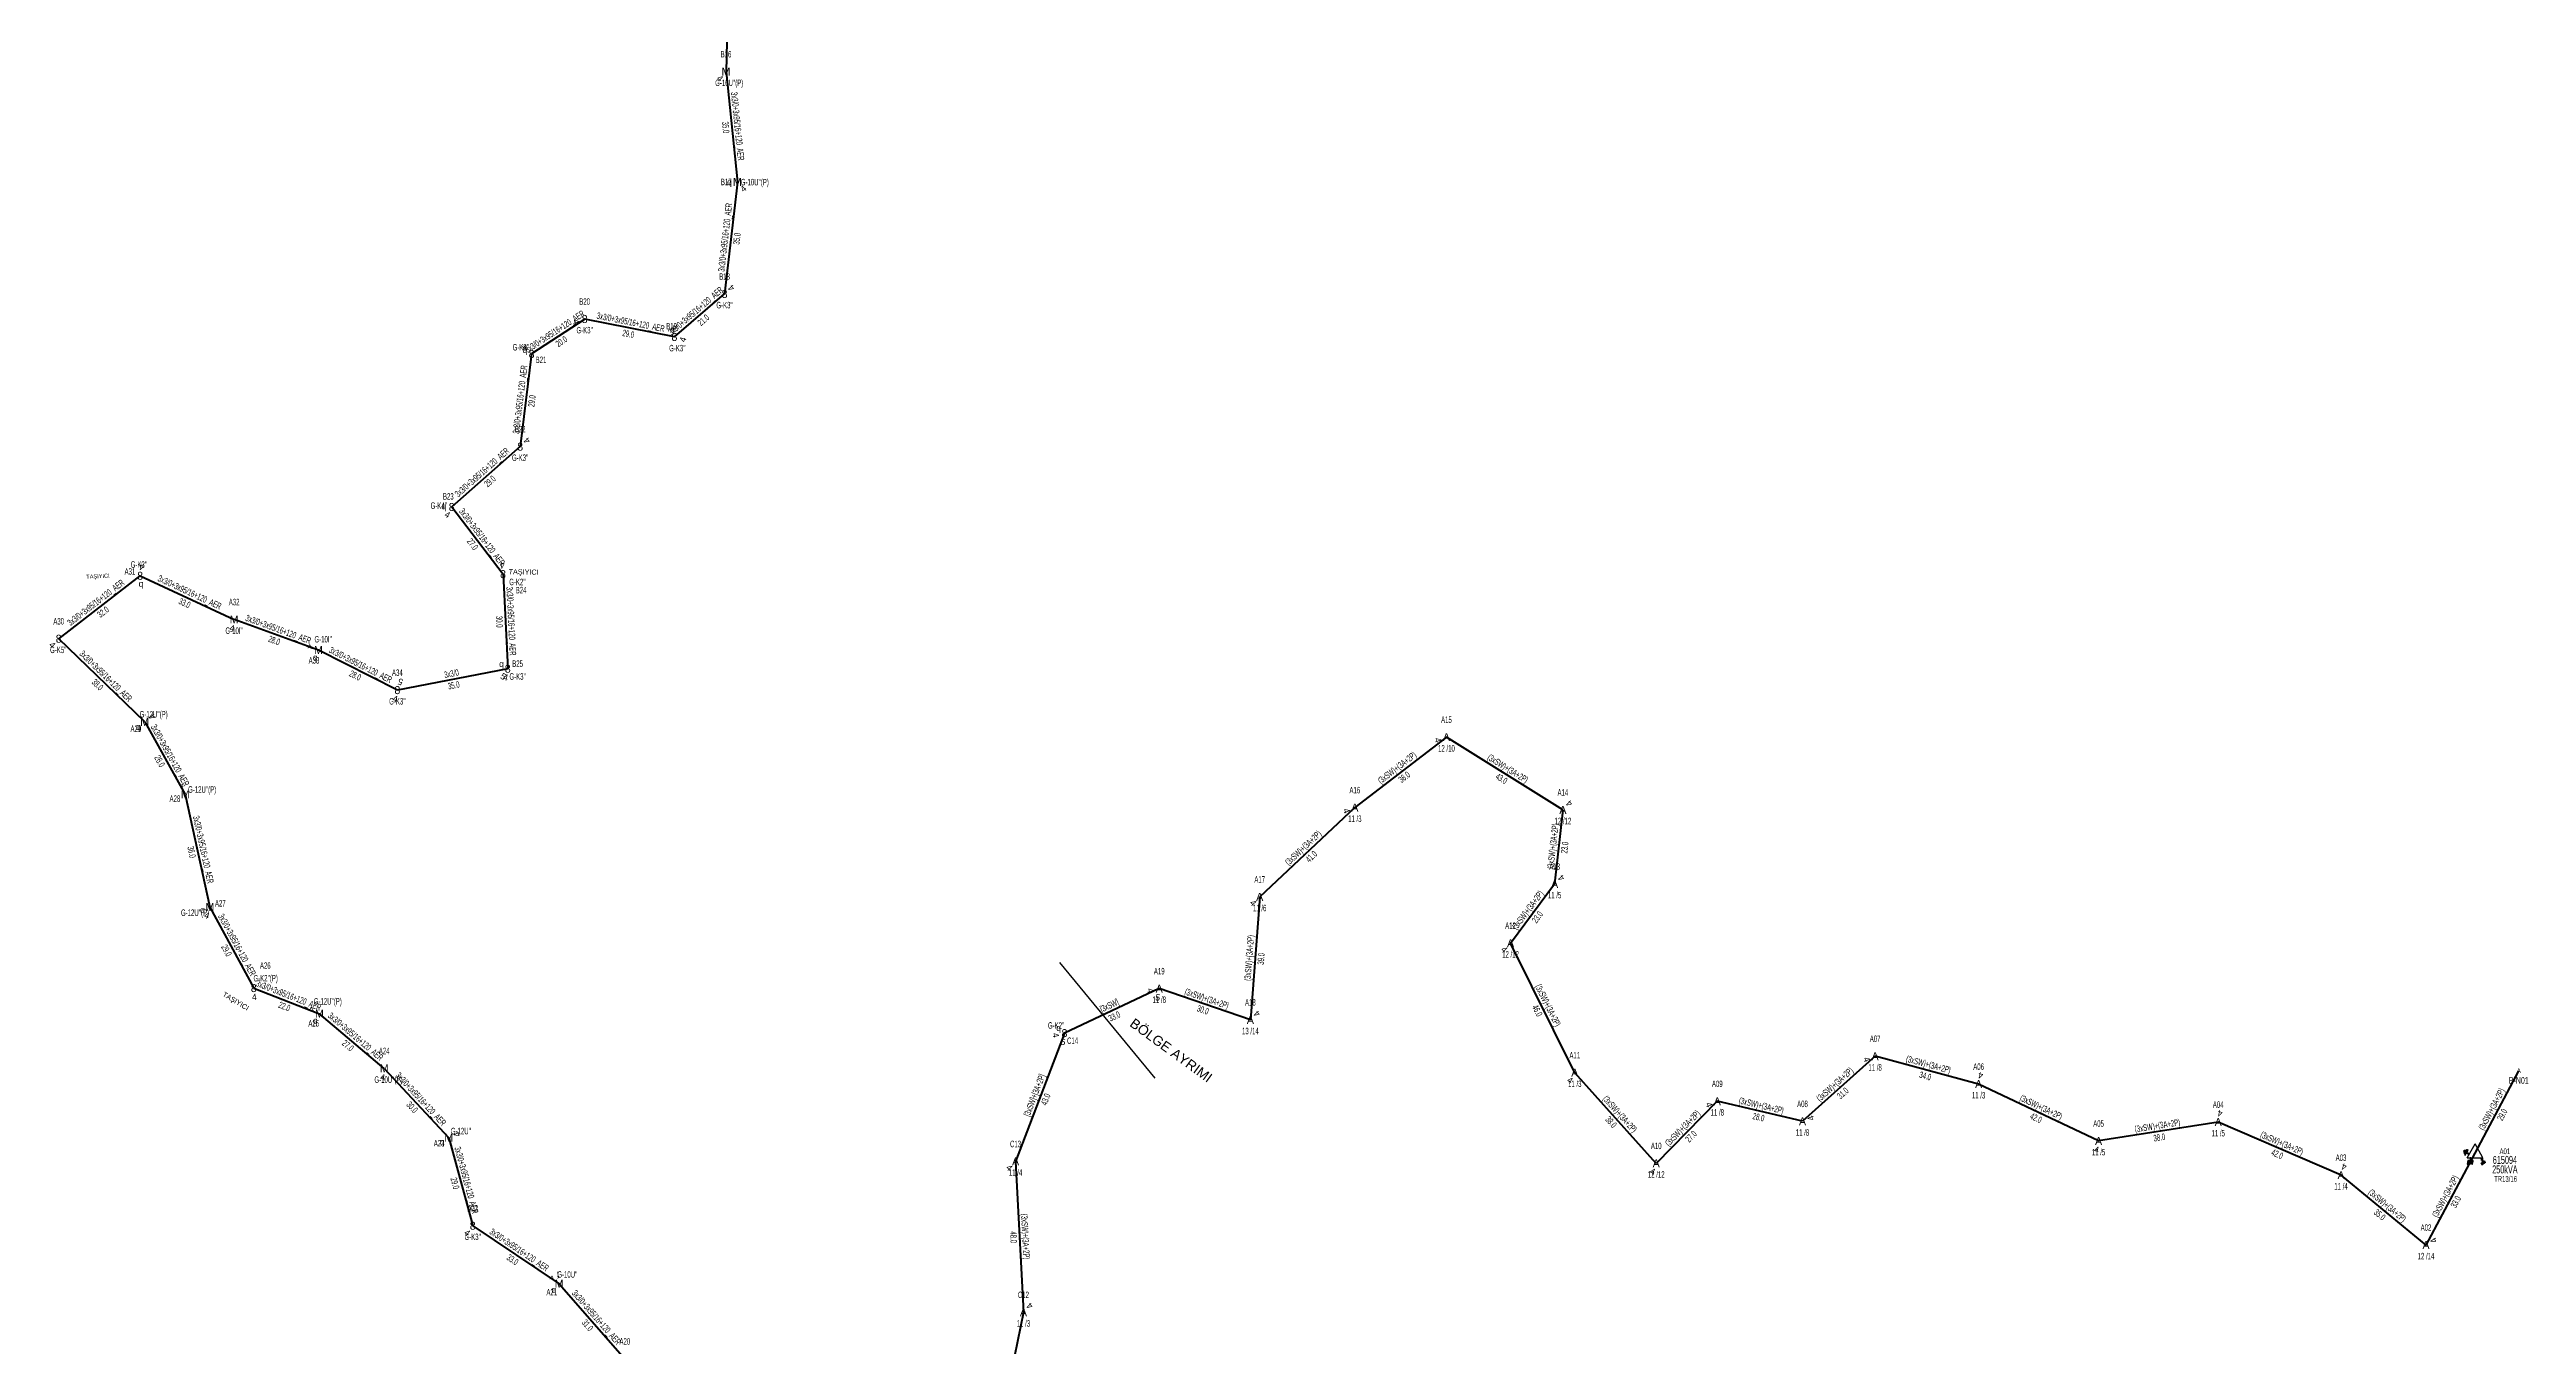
# Model space of a CAD drawing. Header units: millimetres. Extents: x 433713 to 438874, y 4028328 to 4034517.
# Drawn here: x 436860 to 437640, y 4030618 to 4031027 of the extents above; entities that cross this region are included whole.
import ezdxf
from ezdxf.enums import TextEntityAlignment as Align

# ---------------------------------------------------------------- set-up
doc = ezdxf.new("R2010")
doc.units = ezdxf.units.MM
for name, color, linetype, lineweight in [('DIREK_OG_MEVCUT', 16, 'Continuous', 25), ('DIREK_OG_YENI', 10, 'Continuous', 25), ('HAT_OG_HAVAI_BYSK', 1, 'Continuous', 70), ('HAT_OG_HAVAI_MEVCUT', 48, 'Continuous', 70), ('HAT_OG_HAVAI_YENI', 1, 'Continuous', 70), ('KULLANICI', 1, 'Continuous', 25), ('NODE_OG_MEVCUT', 5, 'Continuous', 25), ('TRAFO_MEVCUT', 5, 'Continuous', 30), ('TRAFO_TADILAT_BYSK', 5, 'Continuous', 30)]:
    doc.layers.add(name, color=color, linetype=linetype, lineweight=lineweight)
doc.layers.add('GER_DUS_NOD_ISIM', color=5, linetype='Continuous')
doc.styles.add('Direk', font='B_CAD')
doc.styles.get("Standard").update_dxf_attribs({"font": 'Arial'})

# ---------------------------------------------------------------- blocks, each defined once
blk = doc.blocks.new('MEV_DIREK')
h = blk.add_hatch(color=32)
h.paths.add_polyline_path([(-2.14, 0.97), (-2.35, 1.09), (-3.31, -0.55), (-3.09, -0.67), (-2.67, 0.06), (-1.89, -0.39), (-1.79, -0.22), (-2.56, 0.23)])
h.paths.add_polyline_path([(-3.46, -0.17), (-3.33, -0.25), (-2.61, 0.99), (-2.74, 1.06)])
h.paths.add_polyline_path([(-3.54, 0.29), (-3.41, 0.22), (-3.05, 0.82), (-3.18, 0.9)])
h.paths.add_polyline_path([(-3.58, 0.81), (-3.66, 0.68), (-3.53, 0.61), (-3.45, 0.74)])
h.paths.add_polyline_path([(-1.51, -2.34), (-2.26, -2.33), (-2.52, -3.47), (-2.42, -3.47), (-2.21, -2.53), (-1.91, -2.54), (-2.12, -3.47), (-2.02, -3.47), (-1.81, -2.54), (-1.51, -2.54), (-1.72, -3.47), (-1.62, -3.48), (-1.41, -2.54), (-1.11, -2.54), (-1.32, -3.48), (-1.22, -3.48), (-1.01, -2.54), (-0.71, -2.55), (-0.92, -3.48), (-0.82, -3.48), (-0.56, -2.35), (-1.31, -2.34), (-1.31, -1.44), (-1.51, -1.44)])
at = {"layer": 'TRAFO_MEVCUT'}
for points in [[(2.35, -1.57), (2.12, -1.92), (2.08, -1.44), (1.94, -1.44), (2.01, -2.32), (2.25, -1.96), (2.31, -2.67), (2.1, -2.67), (2.39, -2.87), (2.4, -2.86), (2.64, -2.49), (2.45, -2.63)], [(2.35, -1.57), (2.12, -1.92), (2.08, -1.44), (1.94, -1.44), (2.01, -2.32), (2.25, -1.96), (2.31, -2.67), (2.1, -2.67), (2.39, -2.87), (1.98, -3.19), (2.2, -3.79), (2.26, -3.74), (2.08, -3.26), (2.26, -3.13), (2.44, -3.6), (2.49, -3.56), (2.32, -3.08), (2.49, -2.94), (2.67, -3.42), (2.73, -3.38), (2.55, -2.9), (2.73, -2.76), (2.91, -3.24), (2.97, -3.2), (2.79, -2.72), (2.97, -2.58), (3.15, -3.06), (3.21, -3.01), (2.98, -2.42), (2.4, -2.86), (2.64, -2.49), (2.45, -2.63)], [(2.97, -2.58), (3.15, -3.06), (3.21, -3.01), (2.98, -2.42), (2.4, -2.86), (2.64, -2.49), (2.45, -2.63), (2.35, -1.57), (2.12, -1.92), (2.08, -1.44), (1.94, -1.44), (2.01, -2.32), (2.25, -1.96), (2.31, -2.67), (2.1, -2.67), (2.39, -2.87), (1.98, -3.19), (2.2, -3.79), (2.26, -3.74), (2.08, -3.26), (2.26, -3.13), (2.44, -3.6), (2.49, -3.56), (2.32, -3.08), (2.49, -2.94), (2.67, -3.42), (2.73, -3.38), (2.55, -2.9), (2.73, -2.76), (2.91, -3.24), (2.97, -3.2), (2.79, -2.72)]]:
    blk.add_hatch(color=32, dxfattribs=at).paths.add_polyline_path(points)
at = {"layer": 'TRAFO_MEVCUT', "linetype": 'Continuous'}
for p, q in [((-2.5, -1.44), (0, 2.89)), ((2.5, -1.44), (0, 2.89)), ((-2.5, -1.44), (2.5, -1.44))]:
    blk.add_line(p, q, dxfattribs=at)
at = {"layer": 'TRAFO_MEVCUT', "color": 32, "flags": 128}
blk.add_lwpolyline([(1.94, -1.44), (2.08, -1.44), (2.12, -1.92), (2.35, -1.57), (2.45, -2.63), (2.64, -2.49), (2.4, -2.86), (2.98, -2.42), (3.21, -3.01), (3.15, -3.06), (2.97, -2.58), (2.79, -2.72), (2.97, -3.2), (2.91, -3.24), (2.73, -2.76), (2.55, -2.9), (2.73, -3.38), (2.67, -3.42), (2.49, -2.94), (2.32, -3.08), (2.49, -3.56), (2.44, -3.6), (2.26, -3.13), (2.08, -3.26), (2.26, -3.74), (2.2, -3.79), (1.98, -3.19), (2.39, -2.87), (2.1, -2.67), (2.31, -2.67), (2.25, -1.96), (2.01, -2.32), (1.94, -1.44)], dxfattribs=at)
at = {"layer": 'TRAFO_TADILAT_BYSK', "color": 32, "flags": 128}
for points in [[(-3.53, 0.61), (-3.45, 0.74), (-3.58, 0.81), (-3.66, 0.68), (-3.53, 0.61)], [(-3.41, 0.22), (-3.05, 0.82), (-3.18, 0.9), (-3.54, 0.29), (-3.41, 0.22)], [(-3.33, -0.25), (-2.61, 0.99), (-2.74, 1.06), (-3.46, -0.17), (-3.33, -0.25)], [(-1.79, -0.22), (-2.56, 0.23), (-2.14, 0.97), (-2.35, 1.09), (-3.31, -0.55), (-3.09, -0.67), (-2.67, 0.06), (-1.89, -0.39), (-1.79, -0.22)], [(-1.31, -1.44), (-1.51, -1.44), (-1.51, -2.34), (-2.26, -2.33), (-2.52, -3.47), (-2.42, -3.47), (-2.21, -2.53), (-1.91, -2.54), (-2.12, -3.47), (-2.02, -3.47), (-1.81, -2.54), (-1.51, -2.54), (-1.72, -3.47), (-1.62, -3.48), (-1.41, -2.54), (-1.11, -2.54), (-1.32, -3.48), (-1.22, -3.48), (-1.01, -2.54), (-0.71, -2.55), (-0.92, -3.48), (-0.82, -3.48), (-0.56, -2.35), (-1.31, -2.34), (-1.31, -1.44)]]:
    blk.add_lwpolyline(points, dxfattribs=at)

msp = doc.modelspace()

# ---------------------------------------------------------------- linework, layer by layer
at = {"layer": 'HAT_OG_HAVAI_BYSK'}
for p, q in [((437209.532962, 4030730.857382), (437179.677, 4030716.841)), ((437179.677, 4030716.841), (437164.285321, 4030676.452584))]:
    msp.add_line(p, q, dxfattribs=at)
at = {"layer": 'HAT_OG_HAVAI_MEVCUT'}
for p, q in [((437299.973432, 4030810.023784), (437271.118958, 4030787.863374)), ((437336.644012, 4030787.131795), (437299.973432, 4030810.023784)), ((437271.118958, 4030787.863374), (437241.168417, 4030759.746366)), ((437336.644012, 4030787.131795), (437334.040184, 4030763.805834)), ((437320.148995, 4030745.156639), (437334.040184, 4030763.805834)), ((437241.168417, 4030759.746366), (437238.228444, 4030721.024073)), ((437340.383652, 4030704.390454), (437320.148995, 4030745.156639)), ((437238.228444, 4030721.024073), (437209.532962, 4030730.857382)), ((437434.959022, 4030709.574605), (437412.101715, 4030689.077685)), ((437467.558501, 4030700.794488), (437434.959022, 4030709.574605)), ((437366.029251, 4030675.852778), (437340.383652, 4030704.390454)), ((437505.335481, 4030682.886215), (437467.558501, 4030700.794488)), ((437623.882603, 4030679.077945), (437637.666461, 4030705.013247)), ((437385.266643, 4030695.390839), (437366.029251, 4030675.852778)), ((437412.101715, 4030689.077685), (437385.266643, 4030695.390839)), ((437543.000691, 4030688.840748), (437505.335481, 4030682.886215)), ((437581.680859, 4030672.124348), (437543.000691, 4030688.840748)), ((437164.285321, 4030676.452584), (437166.764873, 4030628.954424)), ((437608.442996, 4030650.139058), (437623.882603, 4030679.077945)), ((437608.442996, 4030650.139058), (437581.680859, 4030672.124348)), ((437166.764873, 4030628.954424), (437157.521586, 4030584.203055))]:
    msp.add_line(p, q, dxfattribs=at)
at = {"layer": 'HAT_OG_HAVAI_YENI'}
for p, q in [((437074.089117, 4031057.648174), (437073.10291, 4031019.548067)), ((437073.10291, 4031019.548067), (437076.680357, 4030984.810209)), ((437076.680357, 4030984.810209), (437072.650091, 4030949.553747)), ((437056.854795, 4030936.038842), (437072.650091, 4030949.553747)), ((437028.593269, 4030941.667325), (437011.883645, 4030930.681931)), ((437056.854795, 4030936.038842), (437028.593269, 4030941.667325)), ((437011.883645, 4030930.681931), (437008.279176, 4030901.50428)), ((437008.279176, 4030901.50428), (436986.725688, 4030882.511437)), ((436986.725688, 4030882.511437), (437002.88, 4030861.347)), ((436862.958849, 4030841.018008), (436888.613, 4030860.842)), ((436888.613, 4030860.842), (436918.204, 4030847.066)), ((437002.88, 4030861.347), (437004.365604, 4030831.57033)), ((436890.036, 4030814.809), (436862.958849, 4030841.018008)), ((436944.754, 4030837.43), (436918.204, 4030847.066)), ((436969.609648, 4030824.835567), (436944.754, 4030837.43)), ((437004.365604, 4030831.57033), (436969.609648, 4030824.835567)), ((436890.036, 4030814.809), (436902.79, 4030791.98)), ((436902.79, 4030791.98), (436910.578, 4030756.516)), ((436910.578, 4030756.516), (436924.379, 4030731.024)), ((436924.379, 4030731.024), (436945.055, 4030722.966)), ((436965.46, 4030705.721), (436945.055, 4030722.966)), ((436965.46, 4030705.721), (436985.815, 4030683.901)), ((436985.815, 4030683.901), (436993.334726, 4030656.215234)), ((436993.334726, 4030656.215234), (437020.547178, 4030637.938523)), ((437020.547178, 4030637.938523), (437041.253, 4030614.292))]:
    msp.add_line(p, q, dxfattribs=at)
at = {"layer": 'KULLANICI', "flags": 128}
msp.add_lwpolyline([(437178.096393, 4030739.135742), (437208.13357, 4030702.676822)], dxfattribs=at)

# ---------------------------------------------------------------- block references
at = {"layer": 'TRAFO_MEVCUT'}
msp.add_blockref('MEV_DIREK', (437623.882603, 4030679.077945), dxfattribs=at)

# ---------------------------------------------------------------- texts
at = {"layer": 'DIREK_OG_MEVCUT', "width": 0.53}
for s, p in [('A15', (437299.973432, 4030815.523784)), ('12 /10', (437299.973432, 4030806.523784)), ('A16', (437271.118958, 4030793.363374)), ('A14', (437336.644012, 4030792.631795)), ('11 /3', (437271.118958, 4030784.363374)), ('12 /12', (437336.644012, 4030783.631795)), ('A13', (437334.040184, 4030769.305834)), ('A17', (437241.168417, 4030765.246366)), ('11 /6', (437241.168417, 4030756.246366)), ('11 /5', (437334.040184, 4030760.305834)), ('A12', (437320.148995, 4030750.656639)), ('12 /12', (437320.148995, 4030741.656639)), ('A19', (437209.532962, 4030736.357382)), ('11 /8', (437209.532962, 4030727.357382)), ('A18', (437238.228444, 4030726.524073)), ('13 /14', (437238.228444, 4030717.524073)), ('A07', (437434.959022, 4030715.074605)), ('A11', (437340.383652, 4030709.890454)), ('11 /8', (437434.959022, 4030706.074605)), ('A06', (437467.558501, 4030706.294488)), ('11 /3', (437340.383652, 4030700.890454)), ('A09', (437385.266643, 4030700.890839)), ('11 /8', (437385.266643, 4030691.890839)), ('A08', (437412.101715, 4030694.577685)), ('11 /3', (437467.558501, 4030697.294488)), ('A04', (437543.000691, 4030694.340748)), ('11 /8', (437412.101715, 4030685.577685)), ('A05', (437505.335481, 4030688.386215)), ('11 /5', (437543.000691, 4030685.340748)), ('C13', (437164.285321, 4030681.952584)), ('A10', (437366.029251, 4030681.352778)), ('11 /5', (437505.335481, 4030679.386215)), ('A03', (437581.680859, 4030677.624348)), ('11 /4', (437164.285321, 4030672.952584)), ('12 /12', (437366.029251, 4030672.352778)), ('11 /4', (437581.680859, 4030668.624348)), ('A02', (437608.442996, 4030655.639058)), ('12 /14', (437608.442996, 4030646.639058)), ('C12', (437166.764873, 4030634.454424)), ('11 /3', (437166.764873, 4030625.454424))]:
    msp.add_text(s, height=2.05, dxfattribs=at).set_placement(p, align=Align.MIDDLE_CENTER)
at = {"layer": 'DIREK_OG_MEVCUT', "color": 32, "style": 'Direk'}
for s, rotation, p in [('4', 288.762241, (437297.32222, 4030809.123187)), ('4', 291.59572, (437268.515507, 4030786.83282)), ('4', 495.000001, (437338.623911, 4030789.111694)), ('4', 491.815282, (437336.127018, 4030765.672682)), ('4', 312.829088, (437239.114939, 4030757.842888)), ('4', 315.000001, (437318.169096, 4030743.17674)), ('4', 282.574249, (437206.800121, 4030730.247809)), ('5', 350.542273, (437209.072867, 4030728.095442)), ('4', 492.829088, (437240.281921, 4030722.927552)), ('4', 290.941828, (437432.343979, 4030708.57383)), ('4', 328.198957, (437338.908133, 4030702.010782)), ('4', 527.318297, (437468.173198, 4030703.526181)), ('4', 292.722136, (437382.683954, 4030694.309305)), ('4', 528.31373, (437543.567839, 4030691.582708)), ('4', 470.941828, (437414.716758, 4030690.078461)), ('4', 347.318297, (437504.720784, 4030680.154522)), ('4', 520.298325, (437582.624803, 4030674.760438)), ('4', 315.000001, (437162.305422, 4030674.472685)), ('4', 335.972345, (437364.889154, 4030673.2954)), ('4', 480.959493, (437610.844083, 4030651.579468)), ('4', 495.000001, (437168.744772, 4030630.934323))]:
    msp.add_text(s, height=2, rotation=rotation, dxfattribs=at).set_placement(p, align=Align.MIDDLE_CENTER)
at = {"layer": 'DIREK_OG_MEVCUT', "style": 'Direk'}
for p in [(437299.973432, 4030810.023784), (437271.118958, 4030787.863374), (437336.644012, 4030787.131795), (437334.040184, 4030763.805834), (437241.168417, 4030759.746366), (437320.148995, 4030745.156639), (437209.532962, 4030730.857382), (437238.228444, 4030721.024073), (437434.959022, 4030709.574605), (437340.383652, 4030704.390454), (437467.558501, 4030700.794488), (437385.266643, 4030695.390839), (437412.101715, 4030689.077685), (437505.335481, 4030682.886215), (437543.000691, 4030688.840748), (437164.285321, 4030676.452584), (437366.029251, 4030675.852778), (437581.680859, 4030672.124348), (437608.442996, 4030650.139058), (437166.764873, 4030628.954424)]:
    msp.add_text('A', height=2.5, dxfattribs=at).set_placement(p, align=Align.MIDDLE_CENTER)
at = {"layer": 'DIREK_OG_YENI', "width": 0.53}
for s, p in [('B16', (437073.10291, 4031025.048067)), ("G-10U''(P)", (437074.114625, 4031016.048067)), ('B17', (437073.180412, 4030984.829803)), ("G-10U''(P)", (437082.168993, 4030984.779482)), ('B18', (437072.650091, 4030955.053747)), ('B20', (437028.593269, 4030947.167325)), ("G-K3''", (437072.650091, 4030946.053747)), ("G-K3''", (437008.487392, 4030932.792636)), ("G-K3''", (437028.593269, 4030938.167325)), ('B19', (437055.969959, 4030939.425147)), ("G-K3''", (437057.777159, 4030932.508917)), ('B21', (437014.856332, 4030928.834464)), ('B22', (437008.279176, 4030907.00428)), ("G-K3''", (437008.279176, 4030898.00428)), ('B23', (436985.651199, 4030885.842424)), ("G-K4''", (436982.661056, 4030882.912103)), ('A31', (436885.390518, 4030862.207873)), ("G-K3''", (436888.217751, 4030864.385119)), ("G-K2''", (437007.416507, 4030858.886616)), ('B24', (437008.582137, 4030856.324825)), ('A30', (436862.958849, 4030846.518008)), ('A32', (436918.204, 4030852.566)), ("G-10I''", (436918.204, 4030843.566)), ("G-10I''", (436946.244268, 4030840.872221)), ("G-K5''", (436862.832088, 4030837.518008)), ('A33', (436943.363444, 4030834.218092)), ('B25', (437007.473429, 4030833.18012)), ('A34', (436969.609648, 4030830.335567)), ("G-K3''", (437007.484011, 4030829.126152)), ("G-12U''(P)", (436892.870146, 4030817.24793)), ("G-K3''", (436969.609648, 4030821.335567)), ('A29', (436887.261573, 4030812.675328)), ("G-12U''(P)", (436908.13322, 4030793.550416)), ('A28', (436899.547142, 4030790.663234)), ("G-12U''(P)", (436905.886068, 4030754.770341)), ('A27', (436913.858317, 4030757.73646)), ('A26', (436928.015344, 4030738.123153)), ("G-K2''(P)", (436928.137767, 4030734.146847)), ("G-12U''(P)", (436947.701384, 4030726.847842)), ('A25', (436943.265634, 4030719.957982)), ("G-K2''", (437177.062763, 4030719.266599)), ('C14', (437182.24271, 4030714.460426)), ('A24', (436965.46, 4030711.221)), ("G-10U''(P)", (436966.808925, 4030702.221)), ("G-12U''", (436989.612801, 4030686.015093)), ('A23', (436982.756887, 4030682.198664)), ('A22', (436993.334726, 4030661.715234)), ("G-K3''", (436993.334726, 4030652.715234)), ("G-10U''", (437023.134623, 4030640.879603)), ('A21', (437018.235336, 4030635.310713)), ('A20', (437041.253, 4030619.792))]:
    msp.add_text(s, height=2.05, dxfattribs=at).set_placement(p, align=Align.MIDDLE_CENTER)
at = {"layer": 'DIREK_OG_YENI', "style": 'Direk'}
for s, p in [('M', (437073.10291, 4031019.548067)), ('M', (437076.680357, 4030984.810209)), ('8', (437072.650091, 4030949.553747)), ('8', (437028.593269, 4030941.667325)), ('8', (437056.854795, 4030936.038842)), ('8', (437011.883645, 4030930.681931)), ('8', (437008.279176, 4030901.50428)), ('8', (436986.725688, 4030882.511437)), ('8', (436888.613, 4030860.842)), ('8', (437002.88, 4030861.347)), ('M', (436918.204, 4030847.066)), ('8', (436862.958849, 4030841.018008)), ('M', (436944.754, 4030837.43)), ('8', (437004.365604, 4030831.57033)), ('8', (436969.609648, 4030824.835567)), ('M', (436890.036, 4030814.809)), ('M', (436902.79, 4030791.98)), ('M', (436910.578, 4030756.516)), ('8', (436924.379, 4030731.024)), ('M', (436945.055, 4030722.966)), ('8', (437179.677, 4030716.841)), ('M', (436965.46, 4030705.721)), ('M', (436985.815, 4030683.901)), ('8', (436993.334726, 4030656.215234)), ('M', (437020.547178, 4030637.938523))]:
    msp.add_text(s, height=2.5, dxfattribs=at).set_placement(p, align=Align.MIDDLE_CENTER)
at = {"layer": 'DIREK_OG_YENI', "color": 32, "style": 'Direk'}
for s, rotation, p in [('4', 317.939915, (437071.227163, 4031017.469227)), ('4', 401.578955, (437078.538581, 4030982.715692)), ('4', 491.739334, (437074.739399, 4030951.417827)), ('4', 286.661044, (437025.91082, 4030940.864539)), ('4', 225.730972, (437009.878649, 4030932.63641)), ('4', 432.597558, (437059.526633, 4030935.201413)), ('4', 491.478816, (437010.376938, 4030903.35884)), ('4', 330.861984, (436985.362326, 4030880.065779)), ('4', 530.700535, (436889.065465, 4030863.6052)), ('4', 544.440176, (437002.663229, 4030864.138596)), ('4', 313.9629, (436860.943438, 4030839.074269)), ('4', 347.517907, (436917.598823, 4030844.332182)), ('4', 248.32132, (436942.152044, 4030838.464323)), ('5', 159.846398, (436970.574354, 4030827.46413)), ('5', -29.880279, (437002.970674, 4030829.142539)), ('4', 346.438719, (437003.709046, 4030828.848395)), ('4', 484.952363, (436892.33096, 4030816.413107)), ('4', 346.564265, (436968.959055, 4030822.1122)), ('4', 202.784758, (436901.705643, 4030794.561505)), ('4', 339.419235, (436909.593723, 4030753.894703)), ('4', 363.56913, (436924.553308, 4030728.229431)), ('4', 242.212103, (436942.577897, 4030724.271359)), ('4', 283.141063, (437176.950323, 4030716.204422)), ('5', -8.853983, (437179.246033, 4030714.074365)), ('4', 350.437335, (436964.994847, 4030702.959907)), ('4', 472.149274, (436988.408373, 4030684.956659)), ('4', 322.597756, (436991.633987, 4030653.99094)), ('4', 232.386731, (437018.329163, 4030639.647444)), ('f', 187.38673, (437020.187193, 4030640.715286))]:
    msp.add_text(s, height=2, rotation=rotation, dxfattribs=at).set_placement(p, align=Align.MIDDLE_CENTER)
at = {"layer": 'DIREK_OG_YENI', "color": 4, "style": 'Direk'}
for p in [(437074.180396, 4030984.824205), (437056.222769, 4030938.457631), (437009.760298, 4030932.00155), (436984.237746, 4030882.756683), (436888.890166, 4030858.357412), (436943.760745, 4030835.13578), (437002.397971, 4030833.112543), (436888.054266, 4030813.284949), (436908.234917, 4030755.644243), (436943.776882, 4030720.817416), (437177.84435, 4030718.54141), (436983.630634, 4030682.685046), (437018.895862, 4030636.061516)]:
    msp.add_text('q', height=2, dxfattribs=at).set_placement(p, align=Align.MIDDLE_CENTER)
at = {"layer": 'GER_DUS_NOD_ISIM', "width": 0.6}
msp.add_text('B-N01', height=2.1, dxfattribs=at).set_placement((437637.666461, 4030703.013247), align=Align.TOP_CENTER)
at = {"layer": 'HAT_OG_HAVAI_BYSK', "lineweight": 30, "width": 0.53}
for s, rotation, p in [('[3xSW]', 25.148736, (437194.243524, 4030724.618431)), ('[3xSW]+[3A+2P]', 69.138987, (437171.186648, 4030696.949293))]:
    msp.add_text(s, height=2.05, rotation=rotation, dxfattribs=at).set_placement(p, align=Align.CENTER)
for s, rotation, p in [('33.0', 25.148736, (437194.965973, 4030723.079578)), ('43.0', 69.138987, (437172.775208, 4030696.343919))]:
    msp.add_text(s, height=2.05, rotation=rotation, dxfattribs=at).set_placement(p, align=Align.TOP_CENTER)
at = {"layer": 'HAT_OG_HAVAI_MEVCUT', "lineweight": 30, "width": 0.53}
for rotation, p in [(37.52448, (437285.028459, 4030799.617708)), (328.025101, (437318.758837, 4030799.298828)), (43.191437, (437255.561915, 4030774.424581)), (443.630561, (437334.497344, 4030775.563112)), (413.318754, (437326.412914, 4030754.988995)), (85.658174, (437238.85087, 4030740.449571)), (341.084544, (437224.15625, 4030726.744826)), (296.397911, (437331.027692, 4030725.151459)), (344.926047, (437451.479817, 4030706.005299)), (41.883654, (437422.962891, 4030699.958972)), (311.944688, (437353.838673, 4030690.689767)), (45.44427, (437375.042264, 4030686.218171)), (346.761463, (437398.878834, 4030693.061674)), (334.636591, (437486.811096, 4030692.608419)), (422.010655, (437630.023952, 4030692.444507)), (8.983602, (437524.035357, 4030686.703055)), (336.627458, (437562.677977, 4030681.262801)), (61.918984, (437615.412859, 4030665.008613)), (320.596647, (437595.601487, 4030661.788495)), (272.988306, (437166.373942, 4030652.747816))]:
    msp.add_text('(3xSW)+(3A+2P)', height=2.05, rotation=rotation, dxfattribs=at).set_placement(p, align=Align.CENTER)
for s, rotation, p in [('36.0', 37.52448, (437286.06393, 4030798.26945)), ('43.0', 328.025101, (437317.858606, 4030797.856751)), ('41.0', 43.191437, (437256.72546, 4030773.18516)), ('23.0', 443.630561, (437336.186851, 4030775.374516)), ('23.0', 413.318754, (437327.776265, 4030753.973478)), ('39.0', 85.658174, (437240.545991, 4030740.320869)), ('30.0', 341.084544, (437223.605156, 4030725.136629)), ('46.0', 296.397911, (437329.504955, 4030724.395635)), ('31.0', 41.883654, (437424.097846, 4030698.693318)), ('34.0', 344.926047, (437451.037706, 4030704.363794)), ('28.0', 346.761463, (437398.489524, 4030691.406851)), ('42.0', 334.636591, (437486.082887, 4030691.072284)), ('29.0', 422.010655, (437631.525112, 4030691.646685)), ('38.0', 311.944688, (437352.57423, 4030689.553465)), ('27.0', 45.44427, (437376.25363, 4030685.025446)), ('38.0', 8.983602, (437524.300815, 4030685.023908)), ('42.0', 336.627458, (437562.003573, 4030679.702295)), ('35.0', 320.596647, (437594.522368, 4030660.474911)), ('33.0', 61.918984, (437616.91274, 4030664.20839)), ('48.0', 272.988306, (437164.676253, 4030652.659192))]:
    msp.add_text(s, height=2.05, rotation=rotation, dxfattribs=at).set_placement(p, align=Align.TOP_CENTER)
at = {"layer": 'HAT_OG_HAVAI_YENI', "lineweight": 30, "width": 0.53}
for s, rotation, p in [('35.0', 275.879827, (437074.046105, 4031002.092062, 218538.340179)), ('35.0', 443.478665, (437075.509724, 4030967.085441, 218536.325046)), ('21.0', 40.55124, (437065.305052, 4030942.150443, 218536.325046)), ('20.0', 393.322085, (437020.705401, 4030935.464372, 218505.941823)), ('29.0', 348.736513, (437042.558009, 4030938.019455, 218514.296635)), ('29.0', 442.95763, (437010.924998, 4030915.988893, 218504.139588)), ('29.0', 401.386366, (436998.064395, 4030891.37013, 218493.362844)), ('27.0', 307.354302, (436994.127365, 4030871.413501, 218501.440185)), ('32.0', 37.694701, (436876.30566, 4030850.257416)), ('33.0', 335.036419, (436903.049734, 4030853.183359)), ('30.0', 272.855494, (437002.774043, 4030846.416334, 218502.182802)), ('28.0', 340.052027, (436931.189052, 4030841.44904)), ('38.0', 315.93401, (436875.90642, 4030827.302878, 218431.479424)), ('28.0', 333.129284, (436956.797591, 4030830.374379, 218472.376949)), ('35.0', 370.966461, (436987.149325, 4030827.368471, 218484.804824)), ('26.0', 299.19031, (436895.671038, 4030802.980282, 218451.394934)), ('36.0', 282.385719, (436905.853783, 4030774.065682, 218455.289)), ('29.0', 298.430273, (436916.73108, 4030743.365092, 218462.189568)), ('22.0', 338.708499, (436934.408572, 4030726.202669)), ('27.0', 319.797607, (436954.708983, 4030713.694181)), ('30.0', 313.010561, (436975.015956, 4030694.231187, 218492.9075)), ('29.0', 285.19551, (436988.754582, 4030669.835321, 218496.667363)), ('33.0', 326.113489, (437006.467035, 4030646.371257, 218510.273589)), ('31.0', 311.206454, (437030.26066, 4030625.555148, 218520.626561))]:
    msp.add_text(s, height=2.05, rotation=rotation, dxfattribs=at).set_placement(p, align=Align.TOP_CENTER)
for s, rotation, p in [('3x3/0+3x95/16+120_AER', 275.879827, (437075.737161, 4031002.266214, 218538.340179)), ('3x3/0+3x95/16+120_AER', 443.478665, (437073.820724, 4030967.278515, 218536.325046)), ('3x3/0+3x95/16+120_AER', 40.55124, (437064.199835, 4030943.442145, 218536.325046)), ('3x3/0+3x95/16+120_AER', 393.322085, (437019.771514, 4030936.884884, 218505.941823)), ('3x3/0+3x95/16+120_AER', 348.736513, (437042.890055, 4030939.686712, 218514.296635)), ('3x3/0+3x95/16+120_AER', 442.95763, (437009.237823, 4030916.197318, 218504.139588)), ('3x3/0+3x95/16+120_AER', 401.386366, (436996.940469, 4030892.645587, 218493.362844)), ('3x3/0+3x95/16+120_AER', 307.354302, (436995.478693, 4030872.444963, 218501.440185)), ('3x3/0+3x95/16+120_AER', 37.694701, (436875.266189, 4030851.602592)), ('3x3/0+3x95/16+120_AER', 335.036419, (436903.767205, 4030854.724538)), ('3x3/0+3x95/16+120_AER', 340.052027, (436931.769036, 4030843.047045)), ('3x3/0+3x95/16+120_AER', 272.855494, (437004.471932, 4030846.501023, 218502.182802)), ('3x3/0+3x95/16+120_AER', 315.93401, (436877.088747, 4030828.524395, 218431.479424)), ('3x3/0+3x95/16+120_AER', 333.129284, (436957.565955, 4030831.890828, 218472.376949)), ('3x3/0', 370.966461, (436986.825927, 4030829.037426, 218484.804824)), ('3x3/0+3x95/16+120_AER', 299.19031, (436897.155146, 4030803.809392, 218451.394934)), ('3x3/0+3x95/16+120_AER', 282.385719, (436907.514217, 4030774.430318, 218455.289)), ('3x3/0+3x95/16+120_AER', 298.430273, (436918.226056, 4030744.174443, 218462.189568)), ('3x3/0+3x95/16+120_AER', 338.708499, (436935.025864, 4030727.786636)), ('3x3/0+3x95/16+120_AER', 319.797607, (436955.806316, 4030714.992589)), ('3x3/0+3x95/16+120_AER', 313.010561, (436976.259044, 4030695.390813, 218492.9075)), ('3x3/0+3x95/16+120_AER', 285.19551, (436990.395145, 4030670.280914, 218496.667363)), ('3x3/0+3x95/16+120_AER', 326.113489, (437007.414869, 4030647.782501, 218510.273589)), ('3x3/0+3x95/16+120_AER', 311.206454, (437031.53964, 4030626.675064, 218520.626561))]:
    msp.add_text(s, height=2.05, rotation=rotation, dxfattribs=at).set_placement(p, align=Align.CENTER)
at = {"layer": 'KULLANICI'}
for s, height, rotation, p in [('TAŞIYICI', 1.2644, 3.1604, (436875.31756, 4030860.714385)), ('TAŞIYICI', 1.6212, 358.8854, (437009.369965, 4030862.051195)), ('BÖLGE AYRIMI', 3.0698, 323.8152, (437213.280032, 4030711.438849))]:
    msp.add_text(s, height=height, rotation=rotation, dxfattribs=at).set_placement(p, align=Align.MIDDLE_CENTER)
msp.add_text('TAŞIYICI', height=1.5803, rotation=328.7363, dxfattribs=at).set_placement((436914.391708, 4030728.634792))
at = {"layer": 'NODE_OG_MEVCUT', "style": 'Direk'}
msp.add_text('A', height=1.4, dxfattribs=at).set_placement((437637.666461, 4030705.013247), align=Align.MIDDLE_CENTER)
at = {"layer": 'TRAFO_MEVCUT', "width": 0.6}
for s, height, p in [('615094', 2.5, (437633.288098, 4030675.69006)), ('A01', 1.8, (437633.265234, 4030678.741323)), ('250kVA', 2.5, (437633.288098, 4030672.69006))]:
    msp.add_text(s, height=height, dxfattribs=at).set_placement(p, align=Align.CENTER)
msp.add_text('TR13/16', height=1.8, dxfattribs=at).set_placement((437633.493152, 4030671.849105), align=Align.TOP_CENTER)

doc.saveas('drawing.dxf')
